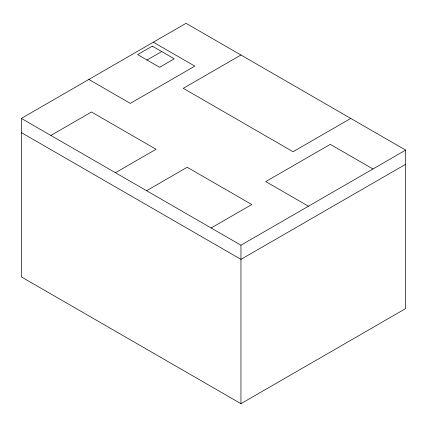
<?xml version="1.0" encoding="UTF-8"?>
<svg xmlns="http://www.w3.org/2000/svg" width="427" height="427" viewBox="0 0 427 427"><rect width="100%" height="100%" fill="white"/><g stroke="black" fill="none" stroke-linecap="round" stroke-linejoin="round"><path stroke-width="0.64" d="M21.35 118.412L186.049 23.32L405.65 150.107L405.65 308.588L240.951 403.68L21.35 276.893L21.35 118.412L240.951 245.194L405.65 150.107M146.888 60.106L161.865 51.464M50.866 135.45L91.49 111.997L156.052 149.269L115.429 172.727M240.951 55.019L183.258 88.325L293.055 151.718L350.748 118.412M146.578 190.709L187.207 167.256L251.77 204.533L211.141 227.986M405.65 164.283L240.951 259.37L21.35 132.589M153.357 42.198L194.824 66.137L130.315 103.382L88.848 79.438M372.958 168.98L330.274 144.342L265.77 181.582L308.449 206.225M240.951 245.194L240.951 403.68M152.306 46.143L137.665 54.597L159.623 67.274L174.264 58.825L152.306 46.143"/></g></svg>
